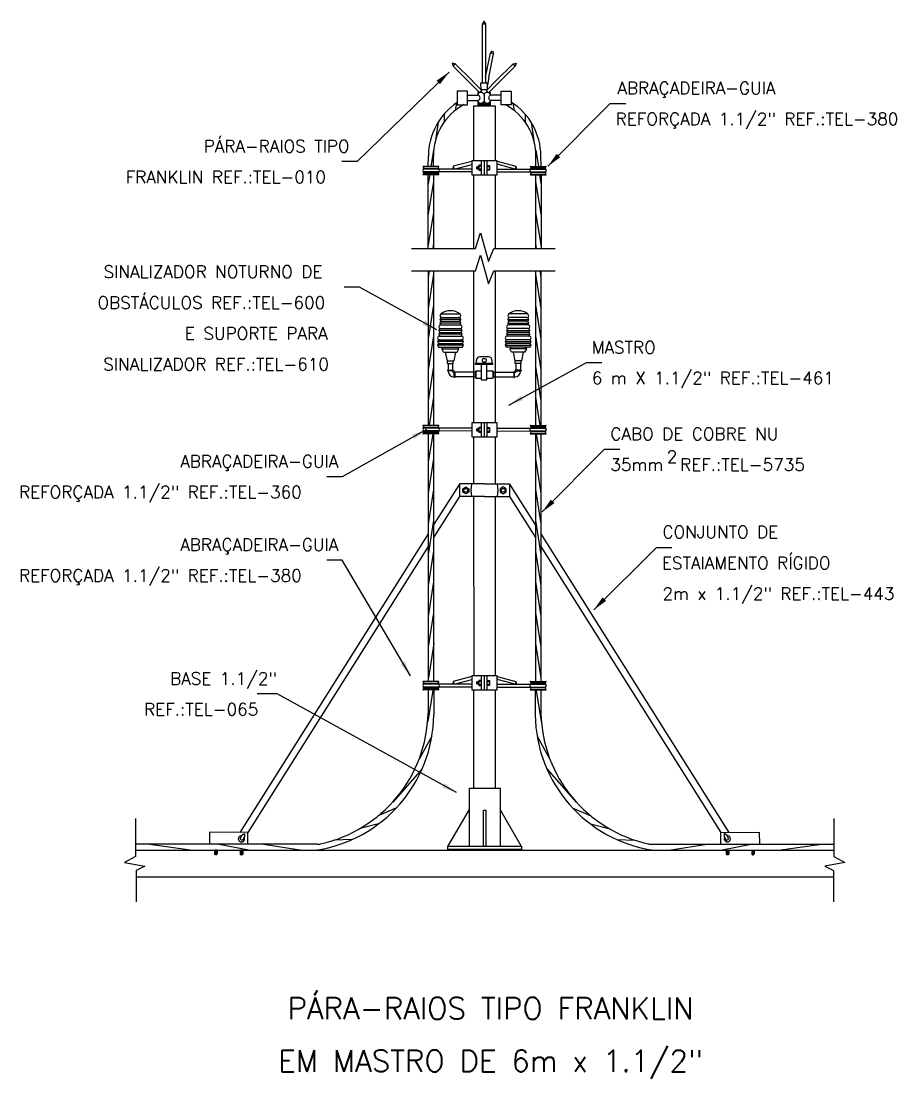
# Model space of a CAD drawing. Header units: millimetres. Extents: x -5855 to -5840.8, y -4660.7 to -4643.5.
import ezdxf
from ezdxf.enums import TextEntityAlignment as Align

# ---------------------------------------------------------------- set-up
doc = ezdxf.new("R2010")
doc.units = ezdxf.units.MM
doc.header["$LTSCALE"] = 10
doc.layers.add('Termotécnica', color=7, linetype='Continuous')
doc.styles.add('r140', font='romans.shx')
doc.styles.add('r80', font='romans.shx')

# ---------------------------------------------------------------- blocks, each defined once
blk = doc.blocks.new('*X6')
at = {"color": 0}
for p, q in [((221.636, 187.654), (221.658, 187.654)), ((221.636, 187.617), (221.696, 187.617)), ((221.636, 187.579), (221.76, 187.579)), ((221.636, 187.542), (222.576, 187.542)), ((221.636, 187.504), (222.576, 187.504)), ((221.636, 187.467), (222.576, 187.467)), ((221.636, 187.429), (222.576, 187.429)), ((221.636, 187.392), (222.576, 187.392)), ((221.969, 187.579), (222.25, 187.579)), ((222.033, 187.617), (222.187, 187.617)), ((222.072, 187.654), (222.148, 187.654)), ((222.099, 187.692), (222.121, 187.692)), ((222.46, 187.579), (222.576, 187.579)), ((222.523, 187.617), (222.576, 187.617)), ((222.562, 187.654), (222.576, 187.654))]:
    blk.add_line(p, q, dxfattribs=at)
blk = doc.blocks.new('*X3')
at = {"color": 0, "linetype": 'ByBlock'}
for p, q in [((387.028, 152.597), (387.028, 152.67)), ((387.041, 152.597), (387.041, 152.67)), ((387.053, 152.597), (387.053, 152.67)), ((387.066, 152.597), (387.066, 152.67)), ((387.078, 152.597), (387.078, 152.67))]:
    blk.add_line(p, q, dxfattribs=at)
blk = doc.blocks.new('*X2')
at = {"color": 0, "linetype": 'ByBlock'}
for p, q in [((387.028, 152.597), (387.028, 152.67)), ((387.041, 152.597), (387.041, 152.67)), ((387.053, 152.597), (387.053, 152.67)), ((387.066, 152.597), (387.066, 152.67)), ((387.078, 152.597), (387.078, 152.67))]:
    blk.add_line(p, q, dxfattribs=at)
blk = doc.blocks.new('*X1')
at = {"color": 0, "linetype": 'ByBlock'}
for p, q in [((387.028, 152.597), (387.028, 152.67)), ((387.041, 152.597), (387.041, 152.67)), ((387.053, 152.597), (387.053, 152.67)), ((387.066, 152.597), (387.066, 152.67)), ((387.078, 152.597), (387.078, 152.67))]:
    blk.add_line(p, q, dxfattribs=at)
blk = doc.blocks.new('*X8')
at = {"color": 0}
for p, q in [((181.767, 175.738), (181.784, 175.755)), ((181.768, 175.757), (181.773, 175.762)), ((181.767, 175.72), (181.785, 175.738)), ((181.767, 175.703), (181.786, 175.722)), ((181.775, 175.693), (181.785, 175.703))]:
    blk.add_line(p, q, dxfattribs=at)
blk = doc.blocks.new('*X7')
at = {"color": 0}
for p, q in [((181.767, 175.738), (181.784, 175.755)), ((181.768, 175.757), (181.773, 175.762)), ((181.767, 175.72), (181.785, 175.738)), ((181.767, 175.703), (181.786, 175.722)), ((181.775, 175.693), (181.785, 175.703))]:
    blk.add_line(p, q, dxfattribs=at)
blk = doc.blocks.new('*X5')
at = {"color": 0}
for p, q in [((181.767, 175.738), (181.784, 175.755)), ((181.768, 175.757), (181.773, 175.762)), ((181.767, 175.72), (181.785, 175.738)), ((181.767, 175.703), (181.786, 175.722)), ((181.775, 175.693), (181.785, 175.703))]:
    blk.add_line(p, q, dxfattribs=at)
blk = doc.blocks.new('*X4')
at = {"color": 0}
for p, q in [((181.767, 175.738), (181.784, 175.755)), ((181.768, 175.757), (181.773, 175.762)), ((181.767, 175.72), (181.785, 175.738)), ((181.767, 175.703), (181.786, 175.722)), ((181.775, 175.693), (181.785, 175.703))]:
    blk.add_line(p, q, dxfattribs=at)

msp = doc.modelspace()

# ---------------------------------------------------------------- linework, layer by layer
at = {"layer": 'Termotécnica', "color": 2}
for p, q in [((-5847.552, -4644.506), (-5847.552, -4643.548)), ((-5847.5, -4644.506), (-5847.5, -4643.548)), ((-5847.502, -4644.415), (-5847.425, -4644.023)), ((-5847.45, -4644.419), (-5847.374, -4644.033)), ((-5847.753, -4644.511), (-5848.031, -4644.234)), ((-5847.712, -4644.479), (-5847.994, -4644.197)), ((-5847.341, -4644.479), (-5847.058, -4644.197)), ((-5847.3, -4644.511), (-5847.022, -4644.233)), ((-5848.095, -4644.33), (-5849.583, -4645.781)), ((-5847.753, -4644.511), (-5847.606, -4644.658)), ((-5847.57, -4644.621), (-5847.718, -4644.474)), ((-5847.577, -4644.61), (-5847.578, -4644.506)), ((-5847.578, -4644.506), (-5847.474, -4644.506)), ((-5847.483, -4644.621), (-5847.335, -4644.473)), ((-5847.45, -4644.419), (-5847.474, -4644.545)), ((-5847.474, -4644.61), (-5847.474, -4644.506)), ((-5847.3, -4644.511), (-5847.446, -4644.658)), ((-5847.796, -4644.702), (-5847.629, -4644.702)), ((-5847.615, -4644.649), (-5847.629, -4644.661)), ((-5847.629, -4644.661), (-5847.629, -4644.702)), ((-5847.577, -4644.61), (-5847.474, -4644.61)), ((-5847.528, -4644.691), (-5847.528, -4644.801)), ((-5847.437, -4644.649), (-5847.426, -4644.661)), ((-5847.426, -4644.661), (-5847.426, -4644.702)), ((-5847.252, -4644.702), (-5847.419, -4644.702)), ((-5847.796, -4644.793), (-5847.628, -4644.793)), ((-5847.629, -4644.794), (-5847.629, -4644.801)), ((-5847.629, -4644.833), (-5847.629, -4644.834)), ((-5847.625, -4644.872), (-5847.625, -4644.807)), ((-5847.431, -4644.872), (-5847.625, -4644.872)), ((-5847.431, -4644.81), (-5847.431, -4644.872)), ((-5847.426, -4644.802), (-5847.426, -4644.802)), ((-5847.252, -4644.793), (-5847.42, -4644.793)), ((-5846.493, -4645.858), (-5845.48, -4644.841)), ((-5845.48, -4644.841), (-5845.23, -4644.841)), ((-5849.583, -4645.781), (-5849.833, -4645.781)), ((-5848.433, -4645.86), (-5848.43, -4645.69)), ((-5848.348, -4645.86), (-5848.347, -4645.702)), ((-5847.727, -4645.77), (-5847.727, -4645.995)), ((-5847.57, -4645.994), (-5847.57, -4645.77)), ((-5847.525, -4645.77), (-5847.525, -4645.994)), ((-5847.525, -4645.77), (-5847.525, -4645.994)), ((-5847.48, -4645.77), (-5847.48, -4645.994)), ((-5847.314, -4645.994), (-5847.314, -4645.77)), ((-5846.688, -4645.86), (-5846.688, -4645.702)), ((-5846.602, -4645.86), (-5846.605, -4645.69)), ((-5848.263, -4645.86), (-5848.515, -4645.86)), ((-5848.515, -4645.891), (-5848.263, -4645.891)), ((-5848.501, -4645.904), (-5848.515, -4645.891)), ((-5848.501, -4645.949), (-5848.515, -4645.963)), ((-5848.277, -4645.905), (-5848.5, -4645.904)), ((-5848.277, -4645.949), (-5848.5, -4645.949)), ((-5848.277, -4645.905), (-5848.263, -4645.891)), ((-5848.277, -4645.949), (-5848.263, -4645.963)), ((-5848.026, -4645.858), (-5848.014, -4645.902)), ((-5847.012, -4645.858), (-5847.024, -4645.902)), ((-5846.775, -4645.86), (-5846.524, -4645.86)), ((-5846.524, -4645.891), (-5846.775, -4645.891)), ((-5846.762, -4645.905), (-5846.775, -4645.891)), ((-5846.762, -4645.949), (-5846.775, -4645.963)), ((-5846.762, -4645.905), (-5846.539, -4645.905)), ((-5846.762, -4645.949), (-5846.539, -4645.949)), ((-5846.537, -4645.905), (-5846.524, -4645.891)), ((-5846.537, -4645.949), (-5846.524, -4645.963)), ((-5848.515, -4645.963), (-5848.263, -4645.963)), ((-5848.263, -4645.994), (-5848.515, -4645.994)), ((-5848.437, -4645.994), (-5848.437, -4647.191)), ((-5846.524, -4645.963), (-5846.775, -4645.963)), ((-5846.775, -4645.994), (-5846.524, -4645.994)), ((-5846.603, -4645.994), (-5846.603, -4647.191)), ((-5848.436, -4647.551), (-5848.436, -4650.061)), ((-5846.605, -4647.551), (-5846.605, -4650.061)), ((-5849.548, -4647.819), (-5849.798, -4647.819)), ((-5848.291, -4648.512), (-5849.548, -4647.819)), ((-5848.273, -4648.791), (-5847.873, -4648.791)), ((-5848.211, -4648.818), (-5848.183, -4648.791)), ((-5848.183, -4648.874), (-5848.211, -4648.818)), ((-5848.211, -4648.818), (-5847.935, -4648.818)), ((-5848.183, -4648.874), (-5847.962, -4648.874)), ((-5848.156, -4648.874), (-5848.125, -4649.012)), ((-5847.99, -4648.874), (-5848.02, -4649.012)), ((-5847.935, -4648.818), (-5847.962, -4648.791)), ((-5847.962, -4648.874), (-5847.935, -4648.818)), ((-5846.774, -4648.791), (-5847.174, -4648.791)), ((-5847.112, -4648.818), (-5847.084, -4648.791)), ((-5847.084, -4648.874), (-5847.112, -4648.818)), ((-5846.836, -4648.818), (-5847.112, -4648.818)), ((-5846.864, -4648.874), (-5847.084, -4648.874)), ((-5847.057, -4648.874), (-5847.026, -4649.012)), ((-5846.891, -4648.874), (-5846.921, -4649.012)), ((-5846.836, -4648.818), (-5846.864, -4648.791)), ((-5846.864, -4648.874), (-5846.836, -4648.818)), ((-5848.125, -4649.012), (-5848.02, -4649.012)), ((-5848.12, -4649.056), (-5848.12, -4649.012)), ((-5848.026, -4649.056), (-5848.026, -4649.012)), ((-5847.652, -4649.054), (-5847.652, -4649.005)), ((-5847.453, -4648.949), (-5847.597, -4648.949)), ((-5847.398, -4649.054), (-5847.398, -4649.005)), ((-5847.126, -4649.733), (-5845.868, -4649.041)), ((-5846.921, -4649.012), (-5847.026, -4649.012)), ((-5847.021, -4649.056), (-5847.021, -4649.012)), ((-5846.927, -4649.056), (-5846.927, -4649.012)), ((-5845.868, -4649.041), (-5845.618, -4649.041)), ((-5848.12, -4649.056), (-5848.026, -4649.056)), ((-5848.12, -4649.166), (-5848.12, -4649.177)), ((-5848.12, -4649.166), (-5848.026, -4649.166)), ((-5848.026, -4649.177), (-5848.12, -4649.177)), ((-5848.109, -4649.056), (-5848.109, -4649.166)), ((-5848.109, -4649.177), (-5848.109, -4649.183)), ((-5848.037, -4649.056), (-5848.037, -4649.166)), ((-5848.037, -4649.183), (-5848.037, -4649.177)), ((-5848.026, -4649.166), (-5848.026, -4649.177)), ((-5848.02, -4649.199), (-5848.015, -4649.199)), ((-5848.004, -4649.188), (-5848.015, -4649.188)), ((-5848.015, -4649.282), (-5848.015, -4649.188)), ((-5848.004, -4649.188), (-5848.004, -4649.282)), ((-5847.673, -4649.199), (-5848.004, -4649.199)), ((-5847.673, -4649.188), (-5847.673, -4649.282)), ((-5847.673, -4649.188), (-5847.661, -4649.188)), ((-5847.666, -4649.07), (-5847.666, -4649.054)), ((-5847.384, -4649.054), (-5847.666, -4649.054)), ((-5847.384, -4649.07), (-5847.666, -4649.07)), ((-5847.661, -4649.177), (-5847.661, -4649.293)), ((-5847.661, -4649.177), (-5847.569, -4649.177)), ((-5847.569, -4649.321), (-5847.569, -4649.07)), ((-5847.481, -4649.321), (-5847.481, -4649.07)), ((-5847.481, -4649.177), (-5847.385, -4649.177)), ((-5847.385, -4649.177), (-5847.385, -4649.293)), ((-5847.385, -4649.188), (-5847.374, -4649.188)), ((-5847.384, -4649.07), (-5847.384, -4649.054)), ((-5847.374, -4649.188), (-5847.374, -4649.282)), ((-5847.374, -4649.199), (-5847.043, -4649.199)), ((-5847.043, -4649.188), (-5847.043, -4649.282)), ((-5847.043, -4649.188), (-5847.032, -4649.188)), ((-5847.032, -4649.282), (-5847.032, -4649.188)), ((-5847.026, -4649.199), (-5847.032, -4649.199)), ((-5846.927, -4649.056), (-5847.021, -4649.056)), ((-5846.927, -4649.166), (-5847.021, -4649.166)), ((-5847.021, -4649.166), (-5847.021, -4649.177)), ((-5847.021, -4649.177), (-5846.927, -4649.177)), ((-5847.01, -4649.056), (-5847.01, -4649.166)), ((-5847.01, -4649.183), (-5847.01, -4649.177)), ((-5846.938, -4649.056), (-5846.938, -4649.166)), ((-5846.938, -4649.177), (-5846.938, -4649.183)), ((-5846.927, -4649.166), (-5846.927, -4649.177)), ((-5848.02, -4649.271), (-5848.015, -4649.271)), ((-5848.004, -4649.282), (-5848.015, -4649.282)), ((-5847.673, -4649.271), (-5848.004, -4649.271)), ((-5847.673, -4649.282), (-5847.661, -4649.282)), ((-5847.661, -4649.293), (-5847.569, -4649.293)), ((-5847.569, -4649.321), (-5847.481, -4649.321)), ((-5847.481, -4649.293), (-5847.385, -4649.293)), ((-5847.385, -4649.282), (-5847.374, -4649.282)), ((-5847.374, -4649.271), (-5847.043, -4649.271)), ((-5847.043, -4649.282), (-5847.032, -4649.282)), ((-5847.026, -4649.271), (-5847.032, -4649.271)), ((-5848.263, -4650.061), (-5848.515, -4650.061)), ((-5847.727, -4650.019), (-5847.727, -4650.244)), ((-5847.57, -4650.244), (-5847.57, -4650.019)), ((-5847.525, -4650.019), (-5847.525, -4650.244)), ((-5847.525, -4650.019), (-5847.525, -4650.244)), ((-5847.48, -4650.019), (-5847.48, -4650.244)), ((-5847.314, -4650.244), (-5847.314, -4650.019)), ((-5846.775, -4650.061), (-5846.524, -4650.061)), ((-5848.461, -4650.125), (-5849.83, -4650.893)), ((-5848.515, -4650.092), (-5848.263, -4650.092)), ((-5848.501, -4650.105), (-5848.515, -4650.092)), ((-5848.501, -4650.15), (-5848.515, -4650.164)), ((-5848.515, -4650.164), (-5848.263, -4650.164)), ((-5848.263, -4650.195), (-5848.515, -4650.195)), ((-5848.277, -4650.106), (-5848.5, -4650.105)), ((-5848.277, -4650.15), (-5848.5, -4650.15)), ((-5848.436, -4650.195), (-5848.436, -4654.222)), ((-5848.345, -4650.195), (-5848.345, -4654.222)), ((-5848.277, -4650.106), (-5848.263, -4650.092)), ((-5848.277, -4650.15), (-5848.263, -4650.164)), ((-5846.762, -4650.106), (-5846.775, -4650.092)), ((-5846.524, -4650.092), (-5846.775, -4650.092)), ((-5846.762, -4650.15), (-5846.775, -4650.164)), ((-5846.524, -4650.164), (-5846.775, -4650.164)), ((-5846.775, -4650.195), (-5846.524, -4650.195)), ((-5846.762, -4650.106), (-5846.539, -4650.106)), ((-5846.762, -4650.15), (-5846.539, -4650.15)), ((-5846.696, -4650.195), (-5846.696, -4654.222)), ((-5846.605, -4650.195), (-5846.605, -4654.222)), ((-5846.537, -4650.106), (-5846.524, -4650.092)), ((-5846.537, -4650.15), (-5846.524, -4650.164)), ((-5846.585, -4651.464), (-5845.573, -4650.445)), ((-5845.573, -4650.445), (-5845.323, -4650.445)), ((-5849.83, -4650.893), (-5850.08, -4650.893)), ((-5845.749, -4653.051), (-5844.73, -4652.039)), ((-5844.73, -4652.039), (-5844.48, -4652.039)), ((-5849.83, -4652.245), (-5850.08, -4652.245)), ((-5848.722, -4654.119), (-5849.83, -4652.245)), ((-5847.727, -4654.123), (-5847.727, -4654.347)), ((-5847.57, -4654.347), (-5847.57, -4654.123)), ((-5847.525, -4654.123), (-5847.525, -4654.347)), ((-5847.525, -4654.123), (-5847.525, -4654.347)), ((-5847.48, -4654.123), (-5847.48, -4654.347)), ((-5847.314, -4654.347), (-5847.314, -4654.123)), ((-5848.263, -4654.212), (-5848.515, -4654.212)), ((-5848.515, -4654.244), (-5848.263, -4654.244)), ((-5848.501, -4654.257), (-5848.515, -4654.244)), ((-5848.501, -4654.302), (-5848.515, -4654.316)), ((-5848.515, -4654.316), (-5848.263, -4654.316)), ((-5848.263, -4654.347), (-5848.515, -4654.347)), ((-5848.277, -4654.257), (-5848.5, -4654.257)), ((-5848.277, -4654.302), (-5848.5, -4654.302)), ((-5848.435, -4654.357), (-5848.435, -4654.729)), ((-5848.344, -4654.357), (-5848.344, -4654.752)), ((-5848.277, -4654.257), (-5848.263, -4654.244)), ((-5848.277, -4654.302), (-5848.263, -4654.316)), ((-5848.026, -4654.211), (-5848.014, -4654.254)), ((-5847.012, -4654.211), (-5847.024, -4654.254)), ((-5846.775, -4654.212), (-5846.524, -4654.212)), ((-5846.762, -4654.257), (-5846.775, -4654.244)), ((-5846.524, -4654.244), (-5846.775, -4654.244)), ((-5846.762, -4654.302), (-5846.775, -4654.316)), ((-5846.524, -4654.316), (-5846.775, -4654.316)), ((-5846.775, -4654.347), (-5846.524, -4654.347)), ((-5846.762, -4654.257), (-5846.539, -4654.257)), ((-5846.762, -4654.302), (-5846.539, -4654.302)), ((-5846.697, -4654.357), (-5846.697, -4654.752)), ((-5846.606, -4654.357), (-5846.606, -4654.729)), ((-5846.537, -4654.257), (-5846.524, -4654.244)), ((-5846.537, -4654.302), (-5846.524, -4654.316)), ((-5850.881, -4654.414), (-5851.21, -4654.414)), ((-5847.976, -4656.014), (-5850.881, -4654.414)), ((-5847.537, -4656.889), (-5847.537, -4656.299)), ((-5847.537, -4656.299), (-5847.497, -4656.299)), ((-5847.497, -4656.299), (-5847.497, -4656.889)), ((-5846.92, -4656.889), (-5848.114, -4656.889))]:
    msp.add_line(p, q, dxfattribs=at)
at = {"layer": 'Termotécnica', "color": 1}
for p, q in [((-5847.976, -4644.834), (-5847.995, -4644.953)), ((-5847.059, -4644.834), (-5847.04, -4644.953)), ((-5848.176, -4645.013), (-5848.176, -4645.144)), ((-5846.859, -4645.013), (-5846.859, -4645.144)), ((-5848.271, -4645.142), (-5848.316, -4645.441)), ((-5846.764, -4645.142), (-5846.72, -4645.441)), ((-5848.346, -4645.598), (-5848.389, -4645.86)), ((-5846.689, -4645.598), (-5846.646, -4645.86)), ((-5848.263, -4645.864), (-5848.515, -4645.864)), ((-5847.643, -4645.867), (-5847.618, -4645.867)), ((-5847.643, -4645.899), (-5847.643, -4645.867)), ((-5847.611, -4645.867), (-5847.643, -4645.867)), ((-5847.643, -4645.867), (-5847.643, -4645.899)), ((-5847.611, -4645.899), (-5847.643, -4645.899)), ((-5847.643, -4645.899), (-5847.611, -4645.899)), ((-5847.637, -4645.867), (-5847.637, -4645.899)), ((-5847.632, -4645.867), (-5847.632, -4645.899)), ((-5847.626, -4645.867), (-5847.626, -4645.899)), ((-5847.621, -4645.867), (-5847.621, -4645.899)), ((-5847.618, -4645.867), (-5847.611, -4645.867)), ((-5847.617, -4645.867), (-5847.617, -4645.899)), ((-5847.617, -4645.867), (-5847.617, -4645.899)), ((-5847.611, -4645.842), (-5847.611, -4645.922)), ((-5847.572, -4645.842), (-5847.611, -4645.842)), ((-5847.571, -4645.858), (-5847.611, -4645.858)), ((-5847.571, -4645.907), (-5847.611, -4645.907)), ((-5847.571, -4645.907), (-5847.611, -4645.907)), ((-5847.611, -4645.922), (-5847.571, -4645.922)), ((-5847.481, -4645.844), (-5847.439, -4645.844)), ((-5847.481, -4645.844), (-5847.439, -4645.844)), ((-5847.481, -4645.859), (-5847.439, -4645.859)), ((-5847.439, -4645.859), (-5847.481, -4645.859)), ((-5847.481, -4645.908), (-5847.439, -4645.908)), ((-5847.439, -4645.908), (-5847.481, -4645.908)), ((-5847.439, -4645.923), (-5847.481, -4645.923)), ((-5847.439, -4645.923), (-5847.481, -4645.923)), ((-5847.439, -4645.844), (-5847.439, -4645.923)), ((-5847.439, -4645.844), (-5847.439, -4645.923)), ((-5846.775, -4645.864), (-5846.524, -4645.864)), ((-5848.263, -4645.99), (-5848.515, -4645.99)), ((-5848.409, -4645.994), (-5848.437, -4646.165)), ((-5848.346, -4646.107), (-5848.437, -4646.664)), ((-5846.775, -4645.99), (-5846.524, -4645.99)), ((-5846.695, -4646.107), (-5846.603, -4646.664)), ((-5846.631, -4645.994), (-5846.603, -4646.165)), ((-5848.346, -4646.608), (-5848.437, -4647.163)), ((-5846.694, -4646.608), (-5846.603, -4647.163)), ((-5847.668, -4647.191), (-5847.583, -4646.937)), ((-5847.583, -4646.937), (-5847.456, -4647.403)), ((-5848.346, -4647.107), (-5848.36, -4647.191)), ((-5846.694, -4647.107), (-5846.681, -4647.191)), ((-5848.707, -4647.191), (-5847.668, -4647.191)), ((-5847.668, -4647.551), (-5847.583, -4647.297)), ((-5847.583, -4647.297), (-5847.456, -4647.763)), ((-5847.456, -4647.403), (-5847.371, -4647.191)), ((-5847.371, -4647.191), (-5846.374, -4647.191)), ((-5848.707, -4647.551), (-5847.668, -4647.551)), ((-5848.418, -4647.551), (-5848.436, -4647.662)), ((-5848.345, -4647.606), (-5848.436, -4648.162)), ((-5847.456, -4647.763), (-5847.371, -4647.551)), ((-5847.371, -4647.551), (-5846.374, -4647.551)), ((-5846.696, -4647.606), (-5846.605, -4648.162)), ((-5846.623, -4647.551), (-5846.605, -4647.662)), ((-5848.345, -4648.105), (-5848.436, -4648.661)), ((-5846.696, -4648.105), (-5846.605, -4648.661)), ((-5847.903, -4648.34), (-5848.243, -4648.34)), ((-5848.213, -4648.25), (-5847.933, -4648.25)), ((-5848.213, -4648.31), (-5847.933, -4648.31)), ((-5847.144, -4648.341), (-5846.804, -4648.341)), ((-5846.834, -4648.251), (-5847.114, -4648.251)), ((-5846.834, -4648.311), (-5847.114, -4648.311)), ((-5847.883, -4648.521), (-5848.263, -4648.521)), ((-5847.903, -4648.4), (-5848.243, -4648.4)), ((-5848.233, -4648.43), (-5847.913, -4648.43)), ((-5848.233, -4648.491), (-5847.913, -4648.491)), ((-5848.213, -4648.37), (-5847.933, -4648.37)), ((-5847.164, -4648.521), (-5846.784, -4648.521)), ((-5847.144, -4648.401), (-5846.804, -4648.401)), ((-5846.814, -4648.431), (-5847.134, -4648.431)), ((-5846.814, -4648.491), (-5847.134, -4648.491)), ((-5846.834, -4648.371), (-5847.114, -4648.371)), ((-5848.345, -4648.605), (-5848.436, -4649.16)), ((-5847.863, -4648.701), (-5848.283, -4648.701)), ((-5847.883, -4648.581), (-5848.263, -4648.581)), ((-5848.253, -4648.611), (-5847.893, -4648.611)), ((-5848.253, -4648.671), (-5847.893, -4648.671)), ((-5848.233, -4648.551), (-5847.913, -4648.551)), ((-5847.184, -4648.701), (-5846.764, -4648.701)), ((-5847.164, -4648.581), (-5846.784, -4648.581)), ((-5846.794, -4648.611), (-5847.154, -4648.611)), ((-5846.794, -4648.671), (-5847.154, -4648.671)), ((-5846.814, -4648.551), (-5847.134, -4648.551)), ((-5846.696, -4648.605), (-5846.605, -4649.16)), ((-5847.863, -4648.761), (-5848.283, -4648.761)), ((-5848.253, -4648.731), (-5847.893, -4648.731)), ((-5847.184, -4648.761), (-5846.764, -4648.761)), ((-5846.794, -4648.731), (-5847.154, -4648.731)), ((-5848.345, -4649.104), (-5848.436, -4649.659)), ((-5846.696, -4649.104), (-5846.605, -4649.659)), ((-5848.345, -4649.603), (-5848.42, -4650.061)), ((-5846.696, -4649.603), (-5846.621, -4650.061)), ((-5848.263, -4650.065), (-5848.515, -4650.065)), ((-5846.775, -4650.065), (-5846.524, -4650.065)), ((-5848.263, -4650.191), (-5848.515, -4650.191)), ((-5848.36, -4650.195), (-5848.436, -4650.658)), ((-5847.643, -4650.116), (-5847.618, -4650.116)), ((-5847.643, -4650.149), (-5847.643, -4650.116)), ((-5847.611, -4650.116), (-5847.643, -4650.116)), ((-5847.643, -4650.116), (-5847.643, -4650.149)), ((-5847.611, -4650.149), (-5847.643, -4650.149)), ((-5847.643, -4650.149), (-5847.611, -4650.149)), ((-5847.637, -4650.116), (-5847.637, -4650.149)), ((-5847.632, -4650.116), (-5847.632, -4650.149)), ((-5847.626, -4650.116), (-5847.626, -4650.149)), ((-5847.621, -4650.116), (-5847.621, -4650.149)), ((-5847.618, -4650.116), (-5847.611, -4650.116)), ((-5847.617, -4650.116), (-5847.617, -4650.149)), ((-5847.617, -4650.116), (-5847.617, -4650.149)), ((-5847.611, -4650.092), (-5847.611, -4650.172)), ((-5847.572, -4650.092), (-5847.611, -4650.092)), ((-5847.571, -4650.107), (-5847.611, -4650.107)), ((-5847.571, -4650.156), (-5847.611, -4650.156)), ((-5847.571, -4650.156), (-5847.611, -4650.156)), ((-5847.611, -4650.172), (-5847.571, -4650.172)), ((-5847.481, -4650.093), (-5847.439, -4650.093)), ((-5847.481, -4650.093), (-5847.439, -4650.093)), ((-5847.481, -4650.109), (-5847.439, -4650.109)), ((-5847.439, -4650.109), (-5847.481, -4650.109)), ((-5847.481, -4650.157), (-5847.439, -4650.157)), ((-5847.439, -4650.157), (-5847.481, -4650.157)), ((-5847.439, -4650.173), (-5847.481, -4650.173)), ((-5847.439, -4650.173), (-5847.481, -4650.173)), ((-5847.439, -4650.093), (-5847.439, -4650.173)), ((-5847.439, -4650.093), (-5847.439, -4650.173)), ((-5846.775, -4650.191), (-5846.524, -4650.191)), ((-5846.681, -4650.195), (-5846.605, -4650.658)), ((-5848.345, -4650.602), (-5848.436, -4651.157)), ((-5846.696, -4650.602), (-5846.605, -4651.157)), ((-5848.345, -4651.101), (-5848.436, -4651.656)), ((-5846.696, -4651.101), (-5846.605, -4651.656)), ((-5848.345, -4651.6), (-5848.436, -4652.156)), ((-5846.696, -4651.6), (-5846.605, -4652.156)), ((-5848.345, -4652.099), (-5848.436, -4652.655)), ((-5846.696, -4652.099), (-5846.605, -4652.655)), ((-5848.345, -4652.599), (-5848.436, -4653.154)), ((-5846.696, -4652.599), (-5846.605, -4653.154)), ((-5848.345, -4653.098), (-5848.436, -4653.653)), ((-5846.696, -4653.098), (-5846.605, -4653.653)), ((-5848.34, -4653.597), (-5848.431, -4654.153)), ((-5846.696, -4653.597), (-5846.605, -4654.153)), ((-5848.263, -4654.217), (-5848.515, -4654.217)), ((-5848.263, -4654.343), (-5848.515, -4654.343)), ((-5848.359, -4654.357), (-5848.442, -4654.859)), ((-5847.643, -4654.219), (-5847.618, -4654.219)), ((-5847.643, -4654.252), (-5847.643, -4654.219)), ((-5847.611, -4654.219), (-5847.643, -4654.219)), ((-5847.643, -4654.219), (-5847.643, -4654.252)), ((-5847.611, -4654.252), (-5847.643, -4654.252)), ((-5847.643, -4654.252), (-5847.611, -4654.252)), ((-5847.637, -4654.219), (-5847.637, -4654.252)), ((-5847.632, -4654.219), (-5847.632, -4654.252)), ((-5847.626, -4654.219), (-5847.626, -4654.252)), ((-5847.621, -4654.219), (-5847.621, -4654.252)), ((-5847.618, -4654.219), (-5847.611, -4654.219)), ((-5847.617, -4654.22), (-5847.617, -4654.252)), ((-5847.617, -4654.22), (-5847.617, -4654.252)), ((-5847.611, -4654.195), (-5847.611, -4654.275)), ((-5847.572, -4654.195), (-5847.611, -4654.195)), ((-5847.571, -4654.211), (-5847.611, -4654.211)), ((-5847.571, -4654.26), (-5847.611, -4654.26)), ((-5847.571, -4654.26), (-5847.611, -4654.26)), ((-5847.611, -4654.275), (-5847.571, -4654.275)), ((-5847.481, -4654.196), (-5847.439, -4654.196)), ((-5847.481, -4654.196), (-5847.439, -4654.196)), ((-5847.481, -4654.212), (-5847.439, -4654.212)), ((-5847.439, -4654.212), (-5847.481, -4654.212)), ((-5847.481, -4654.26), (-5847.439, -4654.26)), ((-5847.439, -4654.26), (-5847.481, -4654.26)), ((-5847.439, -4654.276), (-5847.481, -4654.276)), ((-5847.439, -4654.276), (-5847.481, -4654.276)), ((-5847.439, -4654.196), (-5847.439, -4654.276)), ((-5847.439, -4654.196), (-5847.439, -4654.276)), ((-5846.775, -4654.217), (-5846.524, -4654.217)), ((-5846.775, -4654.343), (-5846.524, -4654.343)), ((-5846.682, -4654.357), (-5846.6, -4654.859)), ((-5853.181, -4656.432), (-5853.181, -4657.053)), ((-5841.853, -4656.432), (-5841.853, -4657.053)), ((-5851.485, -4656.763), (-5851.454, -4656.706)), ((-5851.411, -4656.729), (-5851.444, -4656.787)), ((-5843.633, -4656.729), (-5843.6, -4656.787)), ((-5843.558, -4656.763), (-5843.59, -4656.706)), ((-5852.293, -4656.948), (-5852.987, -4656.853)), ((-5851.35, -4656.948), (-5851.849, -4656.853)), ((-5850.514, -4656.948), (-5851.137, -4656.853)), ((-5844.53, -4656.948), (-5843.907, -4656.853)), ((-5843.693, -4656.948), (-5843.195, -4656.853)), ((-5842.75, -4656.948), (-5842.057, -4656.853)), ((-5853.181, -4657.053), (-5853.36, -4657.149)), ((-5851.898, -4656.948), (-5851.898, -4657.01)), ((-5851.893, -4656.948), (-5851.893, -4657.01)), ((-5851.885, -4656.953), (-5851.888, -4656.948)), ((-5851.888, -4656.959), (-5851.885, -4656.953)), ((-5851.886, -4656.965), (-5851.888, -4656.959)), ((-5851.888, -4656.969), (-5851.886, -4656.965)), ((-5851.885, -4656.975), (-5851.888, -4656.969)), ((-5851.888, -4656.979), (-5851.885, -4656.975)), ((-5851.884, -4656.985), (-5851.888, -4656.979)), ((-5851.888, -4656.99), (-5851.884, -4656.985)), ((-5851.884, -4656.996), (-5851.888, -4656.99)), ((-5851.888, -4657), (-5851.884, -4656.996)), ((-5851.885, -4657.006), (-5851.888, -4657)), ((-5851.888, -4657.01), (-5851.885, -4657.006)), ((-5851.882, -4657.017), (-5851.888, -4657.01)), ((-5851.866, -4656.948), (-5851.887, -4656.948)), ((-5851.877, -4657.021), (-5851.882, -4657.017)), ((-5851.877, -4657.021), (-5851.872, -4657.017)), ((-5851.867, -4657.01), (-5851.872, -4657.017)), ((-5851.867, -4656.98), (-5851.87, -4656.985)), ((-5851.87, -4656.985), (-5851.867, -4656.99)), ((-5851.867, -4656.99), (-5851.87, -4656.996)), ((-5851.87, -4656.996), (-5851.867, -4657)), ((-5851.867, -4657), (-5851.87, -4657.006)), ((-5851.87, -4657.006), (-5851.867, -4657.01)), ((-5851.867, -4656.948), (-5851.869, -4656.954)), ((-5851.869, -4656.954), (-5851.867, -4656.959)), ((-5851.867, -4656.959), (-5851.869, -4656.965)), ((-5851.869, -4656.965), (-5851.867, -4656.969)), ((-5851.867, -4656.969), (-5851.869, -4656.976)), ((-5851.869, -4656.976), (-5851.867, -4656.98)), ((-5851.864, -4656.948), (-5851.867, -4656.948)), ((-5851.862, -4656.948), (-5851.862, -4657.01)), ((-5851.857, -4656.948), (-5851.857, -4657.01)), ((-5851.484, -4656.949), (-5851.484, -4657.011)), ((-5851.479, -4656.949), (-5851.479, -4657.011)), ((-5851.474, -4656.99), (-5851.47, -4656.986)), ((-5851.47, -4656.997), (-5851.474, -4656.99)), ((-5851.474, -4657.001), (-5851.47, -4656.997)), ((-5851.471, -4657.007), (-5851.474, -4657.001)), ((-5851.474, -4657.011), (-5851.471, -4657.007)), ((-5851.468, -4657.018), (-5851.474, -4657.011)), ((-5851.452, -4656.949), (-5851.473, -4656.949)), ((-5851.471, -4656.954), (-5851.473, -4656.949)), ((-5851.473, -4656.959), (-5851.471, -4656.954)), ((-5851.472, -4656.966), (-5851.473, -4656.959)), ((-5851.473, -4656.97), (-5851.472, -4656.966)), ((-5851.471, -4656.975), (-5851.473, -4656.97)), ((-5851.473, -4656.98), (-5851.471, -4656.975)), ((-5851.47, -4656.986), (-5851.473, -4656.98)), ((-5851.463, -4657.021), (-5851.468, -4657.018)), ((-5851.463, -4657.021), (-5851.458, -4657.018)), ((-5851.453, -4657.011), (-5851.458, -4657.018)), ((-5851.452, -4657.001), (-5851.456, -4657.007)), ((-5851.456, -4657.007), (-5851.453, -4657.011)), ((-5851.453, -4656.949), (-5851.455, -4656.955)), ((-5851.455, -4656.955), (-5851.453, -4656.959)), ((-5851.453, -4656.959), (-5851.455, -4656.966)), ((-5851.455, -4656.966), (-5851.452, -4656.97)), ((-5851.452, -4656.97), (-5851.455, -4656.977)), ((-5851.455, -4656.977), (-5851.452, -4656.98)), ((-5851.452, -4656.98), (-5851.455, -4656.986)), ((-5851.455, -4656.986), (-5851.453, -4656.991)), ((-5851.453, -4656.991), (-5851.455, -4656.997)), ((-5851.455, -4656.997), (-5851.452, -4657.001)), ((-5851.45, -4656.949), (-5851.453, -4656.949)), ((-5851.448, -4656.949), (-5851.448, -4657.011)), ((-5851.442, -4656.949), (-5851.442, -4657.011)), ((-5843.602, -4656.949), (-5843.601, -4657.011)), ((-5843.596, -4656.949), (-5843.596, -4657.011)), ((-5843.594, -4656.949), (-5843.591, -4656.949)), ((-5843.592, -4656.949), (-5843.571, -4656.949)), ((-5843.589, -4656.966), (-5843.592, -4656.97)), ((-5843.592, -4656.97), (-5843.589, -4656.977)), ((-5843.589, -4656.977), (-5843.592, -4656.98)), ((-5843.592, -4656.98), (-5843.588, -4656.986)), ((-5843.588, -4656.997), (-5843.592, -4657.001)), ((-5843.592, -4657.001), (-5843.588, -4657.007)), ((-5843.591, -4656.949), (-5843.589, -4656.955)), ((-5843.589, -4656.955), (-5843.591, -4656.959)), ((-5843.591, -4656.959), (-5843.589, -4656.966)), ((-5843.588, -4656.986), (-5843.591, -4656.991)), ((-5843.591, -4656.991), (-5843.588, -4656.997)), ((-5843.588, -4657.007), (-5843.591, -4657.011)), ((-5843.591, -4657.011), (-5843.586, -4657.018)), ((-5843.581, -4657.021), (-5843.586, -4657.018)), ((-5843.581, -4657.021), (-5843.576, -4657.018)), ((-5843.576, -4657.018), (-5843.57, -4657.011)), ((-5843.574, -4656.986), (-5843.57, -4656.98)), ((-5843.57, -4656.99), (-5843.574, -4656.986)), ((-5843.574, -4656.997), (-5843.57, -4656.99)), ((-5843.57, -4657.001), (-5843.574, -4656.997)), ((-5843.573, -4656.954), (-5843.57, -4656.949)), ((-5843.57, -4656.959), (-5843.573, -4656.954)), ((-5843.573, -4656.975), (-5843.57, -4656.97)), ((-5843.57, -4656.98), (-5843.573, -4656.975)), ((-5843.573, -4657.007), (-5843.57, -4657.001)), ((-5843.57, -4657.011), (-5843.573, -4657.007)), ((-5843.572, -4656.966), (-5843.57, -4656.959)), ((-5843.57, -4656.97), (-5843.572, -4656.966)), ((-5843.565, -4656.949), (-5843.565, -4657.011)), ((-5843.56, -4656.949), (-5843.56, -4657.011)), ((-5843.187, -4656.948), (-5843.187, -4657.01)), ((-5843.182, -4656.948), (-5843.182, -4657.01)), ((-5843.18, -4656.948), (-5843.177, -4656.948)), ((-5843.177, -4656.948), (-5843.157, -4656.948)), ((-5843.177, -4656.948), (-5843.175, -4656.954)), ((-5843.175, -4656.954), (-5843.177, -4656.959)), ((-5843.177, -4656.959), (-5843.175, -4656.965)), ((-5843.175, -4656.965), (-5843.177, -4656.969)), ((-5843.177, -4656.969), (-5843.175, -4656.976)), ((-5843.175, -4656.976), (-5843.177, -4656.98)), ((-5843.177, -4656.98), (-5843.174, -4656.985)), ((-5843.174, -4656.985), (-5843.177, -4656.99)), ((-5843.177, -4656.99), (-5843.174, -4656.996)), ((-5843.174, -4656.996), (-5843.177, -4657)), ((-5843.177, -4657), (-5843.174, -4657.006)), ((-5843.174, -4657.006), (-5843.177, -4657.01)), ((-5843.177, -4657.01), (-5843.172, -4657.017)), ((-5843.167, -4657.021), (-5843.172, -4657.017)), ((-5843.167, -4657.021), (-5843.162, -4657.017)), ((-5843.162, -4657.017), (-5843.156, -4657.01)), ((-5843.159, -4656.953), (-5843.156, -4656.948)), ((-5843.156, -4656.959), (-5843.159, -4656.953)), ((-5843.159, -4656.975), (-5843.156, -4656.969)), ((-5843.156, -4656.979), (-5843.159, -4656.975)), ((-5843.159, -4656.985), (-5843.156, -4656.979)), ((-5843.156, -4656.99), (-5843.159, -4656.985)), ((-5843.159, -4656.996), (-5843.156, -4656.99)), ((-5843.156, -4657), (-5843.159, -4656.996)), ((-5843.159, -4657.006), (-5843.156, -4657)), ((-5843.156, -4657.01), (-5843.159, -4657.006)), ((-5843.158, -4656.965), (-5843.156, -4656.959)), ((-5843.156, -4656.969), (-5843.158, -4656.965)), ((-5843.151, -4656.948), (-5843.151, -4657.01)), ((-5843.146, -4656.948), (-5843.146, -4657.01)), ((-5841.853, -4657.053), (-5841.674, -4657.149)), ((-5853.36, -4657.149), (-5853.031, -4657.205)), ((-5853.031, -4657.205), (-5853.172, -4657.28)), ((-5841.674, -4657.149), (-5842.002, -4657.205)), ((-5842.002, -4657.205), (-5841.862, -4657.28)), ((-5853.172, -4657.28), (-5853.172, -4657.787)), ((-5841.862, -4657.28), (-5841.862, -4657.787))]:
    msp.add_line(p, q, dxfattribs=at)
at = {"layer": 'Termotécnica', "color": 3, "linetype": 'ByBlock'}
for p, q in [((-5847.698, -4644.878), (-5847.35, -4644.878)), ((-5847.698, -4644.878), (-5847.698, -4645.77)), ((-5847.35, -4644.878), (-5847.35, -4645.77)), ((-5847.698, -4645.995), (-5847.697, -4647.191)), ((-5847.35, -4645.994), (-5847.35, -4647.191)), ((-5847.697, -4647.551), (-5847.697, -4650.019)), ((-5847.349, -4647.551), (-5847.349, -4650.019)), ((-5847.697, -4650.244), (-5847.697, -4651.008)), ((-5847.349, -4650.244), (-5847.349, -4651.008)), ((-5847.697, -4651.212), (-5847.696, -4654.121)), ((-5847.349, -4651.212), (-5847.349, -4654.121)), ((-5847.698, -4654.345), (-5847.698, -4655.941)), ((-5847.347, -4654.345), (-5847.347, -4655.941))]:
    msp.add_line(p, q, dxfattribs=at)
at = {"layer": 'Termotécnica', "color": 3}
for p, q in [((-5847.727, -4645.778), (-5848.026, -4645.858)), ((-5847.653, -4645.77), (-5847.727, -4645.77)), ((-5847.525, -4645.77), (-5847.662, -4645.77)), ((-5847.374, -4645.77), (-5847.525, -4645.77)), ((-5847.314, -4645.77), (-5847.374, -4645.77)), ((-5847.314, -4645.777), (-5847.012, -4645.858)), ((-5847.727, -4645.905), (-5848.277, -4645.905)), ((-5847.727, -4645.95), (-5848.277, -4645.949)), ((-5848.014, -4645.902), (-5847.727, -4645.827)), ((-5847.024, -4645.902), (-5847.314, -4645.826)), ((-5847.314, -4645.905), (-5846.762, -4645.905)), ((-5847.314, -4645.95), (-5846.762, -4645.949)), ((-5847.727, -4645.995), (-5847.653, -4645.995)), ((-5847.662, -4645.995), (-5847.525, -4645.994)), ((-5847.525, -4645.994), (-5847.374, -4645.994)), ((-5847.374, -4645.994), (-5847.314, -4645.994)), ((-5847.653, -4650.019), (-5847.727, -4650.019)), ((-5847.525, -4650.019), (-5847.662, -4650.019)), ((-5847.374, -4650.019), (-5847.525, -4650.019)), ((-5847.314, -4650.019), (-5847.374, -4650.019)), ((-5847.727, -4650.106), (-5848.277, -4650.106)), ((-5847.727, -4650.151), (-5848.277, -4650.15)), ((-5847.727, -4650.244), (-5847.653, -4650.244)), ((-5847.662, -4650.244), (-5847.525, -4650.244)), ((-5847.525, -4650.244), (-5847.374, -4650.244)), ((-5847.374, -4650.244), (-5847.314, -4650.244)), ((-5847.314, -4650.106), (-5846.762, -4650.106)), ((-5847.314, -4650.151), (-5846.762, -4650.15)), ((-5847.927, -4651.011), (-5848.345, -4651.674)), ((-5847.927, -4651.008), (-5847.926, -4651.212)), ((-5847.521, -4651.008), (-5847.927, -4651.008)), ((-5847.521, -4651.008), (-5847.115, -4651.008)), ((-5847.115, -4651.008), (-5847.115, -4651.212)), ((-5847.115, -4651.011), (-5846.696, -4651.675)), ((-5847.926, -4651.212), (-5848.345, -4651.876)), ((-5847.521, -4651.212), (-5847.926, -4651.212)), ((-5847.521, -4651.212), (-5847.115, -4651.212)), ((-5847.115, -4651.212), (-5846.696, -4651.877)), ((-5848.436, -4651.819), (-5851.486, -4656.659)), ((-5846.605, -4651.82), (-5843.558, -4656.659)), ((-5848.436, -4652.021), (-5851.359, -4656.659)), ((-5846.605, -4652.022), (-5843.685, -4656.659)), ((-5847.727, -4654.13), (-5848.026, -4654.211)), ((-5848.014, -4654.254), (-5847.727, -4654.18)), ((-5847.653, -4654.123), (-5847.727, -4654.123)), ((-5847.525, -4654.123), (-5847.662, -4654.123)), ((-5847.374, -4654.123), (-5847.525, -4654.123)), ((-5847.314, -4654.123), (-5847.374, -4654.123)), ((-5847.314, -4654.13), (-5847.012, -4654.211)), ((-5847.024, -4654.254), (-5847.314, -4654.179)), ((-5847.727, -4654.257), (-5848.277, -4654.257)), ((-5847.727, -4654.302), (-5848.277, -4654.302)), ((-5847.727, -4654.347), (-5847.653, -4654.347)), ((-5847.662, -4654.347), (-5847.525, -4654.347)), ((-5847.525, -4654.347), (-5847.374, -4654.347)), ((-5847.374, -4654.347), (-5847.314, -4654.347)), ((-5847.314, -4654.257), (-5846.762, -4654.257)), ((-5847.314, -4654.302), (-5846.762, -4654.302)), ((-5847.766, -4656.041), (-5847.766, -4655.941)), ((-5847.766, -4655.941), (-5847.268, -4655.941)), ((-5847.766, -4656.887), (-5847.766, -4656.041)), ((-5847.268, -4655.941), (-5847.268, -4656.041)), ((-5847.268, -4656.041), (-5847.268, -4656.887)), ((-5848.114, -4656.889), (-5847.766, -4656.29)), ((-5846.92, -4656.887), (-5847.268, -4656.289)), ((-5851.98, -4656.658), (-5851.981, -4656.853)), ((-5851.359, -4656.659), (-5851.98, -4656.658)), ((-5851.359, -4656.853), (-5851.359, -4656.659)), ((-5843.685, -4656.659), (-5843.064, -4656.658)), ((-5843.685, -4656.853), (-5843.685, -4656.659)), ((-5843.064, -4656.658), (-5843.063, -4656.853)), ((-5848.114, -4656.937), (-5848.114, -4656.889)), ((-5847.019, -4656.936), (-5848.114, -4656.937)), ((-5846.92, -4656.936), (-5847.019, -4656.936)), ((-5846.92, -4656.889), (-5846.92, -4656.936)), ((-5853.181, -4656.949), (-5841.853, -4656.948)), ((-5853.172, -4657.38), (-5841.862, -4657.378))]:
    msp.add_line(p, q, dxfattribs=at)
at = {"layer": 'Termotécnica', "color": 2, "linetype": 'ByBlock'}
for p, q in [((-5848.346, -4645.994), (-5848.346, -4647.191)), ((-5846.694, -4645.994), (-5846.694, -4647.191)), ((-5848.345, -4647.551), (-5848.345, -4650.061)), ((-5846.696, -4647.551), (-5846.696, -4650.061)), ((-5850.237, -4656.853), (-5853.181, -4656.853)), ((-5844.804, -4656.853), (-5841.853, -4656.853))]:
    msp.add_line(p, q, dxfattribs=at)
at = {"layer": 'Termotécnica', "color": 1, "linetype": 'ByBlock'}
for p, q in [((-5848.374, -4655.099), (-5848.581, -4655.473)), ((-5846.667, -4655.099), (-5846.46, -4655.473)), ((-5848.532, -4655.63), (-5849.009, -4656.169)), ((-5846.509, -4655.63), (-5846.032, -4656.169)), ((-5848.946, -4656.259), (-5849.233, -4656.384)), ((-5846.096, -4656.259), (-5845.808, -4656.384)), ((-5849.238, -4656.522), (-5849.537, -4656.597)), ((-5845.803, -4656.522), (-5845.504, -4656.597)), ((-5849.669, -4656.777), (-5849.962, -4656.788)), ((-5845.372, -4656.777), (-5845.079, -4656.788))]:
    msp.add_line(p, q, dxfattribs=at)
at = {"layer": 'Termotécnica', "color": 2}
for points in [[(-5847.5, -4643.55), (-5847.526, -4643.504), (-5847.553, -4643.55)], [(-5847.374, -4644.033), (-5847.425, -4644.023), (-5847.391, -4643.984)], [(-5848.031, -4644.234), (-5847.994, -4644.197), (-5848.044, -4644.184)], [(-5847.022, -4644.233), (-5847.058, -4644.197), (-5847.008, -4644.183)], [(-5847.962, -4644.641), (-5847.962, -4644.859), (-5847.796, -4644.859), (-5847.796, -4644.641)], [(-5847.086, -4644.641), (-5847.086, -4644.859), (-5847.252, -4644.859), (-5847.252, -4644.641)]]:
    msp.add_lwpolyline(points, close=True, dxfattribs=at)
for points in [[(-5847.577, -4644.61), (-5847.579, -4644.612)], [(-5847.473, -4644.611), (-5847.474, -4644.61)]]:
    msp.add_lwpolyline(points, dxfattribs=at)
at = {"layer": 'Termotécnica', "color": 1}
for points in [[(-5847.825, -4651.058), (-5847.777, -4651.086), (-5847.777, -4651.141), (-5847.824, -4651.168), (-5847.872, -4651.141), (-5847.872, -4651.086)], [(-5847.217, -4651.058), (-5847.264, -4651.086), (-5847.265, -4651.141), (-5847.217, -4651.168), (-5847.169, -4651.141), (-5847.169, -4651.086)]]:
    msp.add_lwpolyline(points, close=True, dxfattribs=at)
for points in [[(-5851.454, -4656.706), (-5851.454, -4656.706), (-5851.413, -4656.68)], [(-5851.413, -4656.68), (-5851.411, -4656.729)], [(-5843.631, -4656.68), (-5843.633, -4656.729)], [(-5843.59, -4656.706), (-5843.59, -4656.706), (-5843.631, -4656.68)]]:
    msp.add_lwpolyline(points, dxfattribs=at)
for centre, radius in [((-5847.523, -4649.005), 0.0318), ((-5847.825, -4651.113), 0.0304), ((-5847.217, -4651.113), 0.0304)]:
    msp.add_circle(centre, radius, dxfattribs=at)
at = {"layer": 'Termotécnica', "color": 2}
for centre, radius, start, end in [((-5847.579, -4644.715), 0.0546, 20.2254, 157.802), ((-5847.64, -4644.748), 0.047, 283.4549, 76.5451), ((-5847.599, -4644.629), 0.03, 255.3196, 16.1831), ((-5847.478, -4644.715), 0.0546, 20.2254, 157.802), ((-5847.454, -4644.629), 0.03, 163.834, 284.6975), ((-5847.408, -4644.748), 0.047, 103.4549, 256.5451), ((-5847.385, -4645.696), 1.045, 123.5364, 179.6938), ((-5847.418, -4645.682), 0.93, 117.57, 181.2075), ((-5847.578, -4644.777), 0.0562, 205.7803, 212.3471), ((-5847.578, -4644.777), 0.0562, 212.7906, 334.8777), ((-5847.477, -4644.777), 0.0562, 205.7803, 324.505), ((-5847.477, -4644.777), 0.0562, 324.8365, 334.8777), ((-5847.618, -4645.682), 0.93, 358.7925, 62.43), ((-5847.651, -4645.696), 1.045, 0.3062, 57.2827), ((-5848.498, -4645.927), 0.0225, 94.0698, 265.9132), ((-5848.516, -4645.862), 0.00251, 63.4264, 296.5565), ((-5848.516, -4645.878), 0.0136, 277.1165, 82.8665), ((-5848.274, -4645.927), 0.0226, 262.8665, 97.1165), ((-5848.261, -4645.878), 0.0136, 97.1165, 262.8665), ((-5848.262, -4645.862), 0.00251, 243.4264, 116.5565), ((-5846.765, -4645.927), 0.0226, 82.8835, 277.1335), ((-5846.776, -4645.862), 0.00251, 63.4435, 296.5736), ((-5846.777, -4645.878), 0.0136, 277.1335, 82.8835), ((-5846.54, -4645.927), 0.0225, 274.0868, 85.9302), ((-5846.522, -4645.878), 0.0136, 97.1335, 262.8835), ((-5846.523, -4645.862), 0.00251, 243.4435, 116.5736), ((-5848.516, -4645.992), 0.00251, 63.4264, 296.5565), ((-5848.516, -4645.976), 0.0136, 277.1165, 82.8665), ((-5848.261, -4645.976), 0.0136, 97.1165, 262.8665), ((-5848.262, -4645.992), 0.00251, 243.4264, 116.5565), ((-5846.776, -4645.992), 0.00251, 63.4435, 296.5736), ((-5846.777, -4645.976), 0.0136, 277.1335, 82.8835), ((-5846.522, -4645.976), 0.0136, 97.1335, 262.8835), ((-5846.523, -4645.992), 0.00251, 243.4435, 116.5736), ((-5847.597, -4649.005), 0.0552, 90, 180), ((-5847.453, -4649.005), 0.0552, 0, 90), ((-5848.02, -4649.183), 0.0884, 180, 270), ((-5848.02, -4649.183), 0.0166, 180, 270), ((-5847.026, -4649.183), 0.0884, 270, 0), ((-5847.026, -4649.183), 0.0166, 270, 0), ((-5848.516, -4650.063), 0.00251, 63.4264, 296.5565), ((-5848.516, -4650.079), 0.0136, 277.1165, 82.8665), ((-5848.261, -4650.079), 0.0136, 97.1165, 262.8665), ((-5848.262, -4650.063), 0.00251, 243.4264, 116.5565), ((-5846.776, -4650.063), 0.00251, 63.4435, 296.5736), ((-5846.777, -4650.079), 0.0136, 277.1335, 82.8835), ((-5846.522, -4650.079), 0.0136, 97.1335, 262.8835), ((-5846.523, -4650.063), 0.00251, 243.4435, 116.5736), ((-5848.498, -4650.128), 0.0225, 94.0698, 265.9132), ((-5848.516, -4650.193), 0.00251, 63.4264, 296.5565), ((-5848.516, -4650.177), 0.0136, 277.1165, 82.8665), ((-5848.274, -4650.128), 0.0226, 262.8665, 97.1165), ((-5848.261, -4650.177), 0.0136, 97.1165, 262.8665), ((-5848.262, -4650.193), 0.00251, 243.4264, 116.5565), ((-5846.765, -4650.128), 0.0226, 82.8835, 277.1335), ((-5846.776, -4650.193), 0.00251, 63.4435, 296.5736), ((-5846.777, -4650.177), 0.0136, 277.1335, 82.8835), ((-5846.54, -4650.128), 0.0225, 274.0868, 85.9302), ((-5846.522, -4650.177), 0.0136, 97.1335, 262.8835), ((-5846.523, -4650.193), 0.00251, 243.4435, 116.5736), ((-5848.498, -4654.28), 0.0225, 94.0698, 265.9132), ((-5848.516, -4654.215), 0.00251, 63.4264, 296.5565), ((-5848.516, -4654.345), 0.00251, 63.4264, 296.5565), ((-5848.516, -4654.23), 0.0136, 277.1165, 82.8665), ((-5848.516, -4654.329), 0.0136, 277.1165, 82.8665), ((-5848.274, -4654.28), 0.0226, 262.8665, 97.1165), ((-5848.261, -4654.23), 0.0136, 97.1165, 262.8665), ((-5848.261, -4654.329), 0.0136, 97.1165, 262.8665), ((-5848.262, -4654.215), 0.00251, 243.4264, 116.5565), ((-5848.262, -4654.345), 0.00251, 243.4264, 116.5565), ((-5846.765, -4654.28), 0.0226, 82.8835, 277.1335), ((-5846.776, -4654.215), 0.00251, 63.4435, 296.5736), ((-5846.776, -4654.345), 0.00251, 63.4435, 296.5736), ((-5846.777, -4654.23), 0.0136, 277.1335, 82.8835), ((-5846.777, -4654.329), 0.0136, 277.1335, 82.8835), ((-5846.54, -4654.28), 0.0225, 274.0868, 85.9302), ((-5846.522, -4654.23), 0.0136, 97.1335, 262.8835), ((-5846.522, -4654.329), 0.0136, 97.1335, 262.8835), ((-5846.523, -4654.215), 0.00251, 243.4435, 116.5736), ((-5846.523, -4654.345), 0.00251, 243.4435, 116.5736), ((-5850.585, -4654.731), 2.241, 278.3522, 359.458), ((-5850.653, -4654.679), 2.218, 282.3428, 358.7173), ((-5844.456, -4654.731), 2.241, 180.542, 261.6478), ((-5844.388, -4654.679), 2.218, 181.2827, 257.6572), ((-5850.237, -4656.577), 0.276, 270, 282.3428), ((-5844.804, -4656.577), 0.276, 257.6572, 270)]:
    msp.add_arc(centre, radius, start, end, dxfattribs=at)
at = {"layer": 'Termotécnica', "color": 1}
for centre, radius, start, end in [((-5848.062, -4645.868), 0.0378, 284.6814, 15.3772), ((-5846.976, -4645.868), 0.0378, 164.6228, 255.3186), ((-5848.213, -4648.28), 0.03, 90, 270), ((-5848.213, -4648.34), 0.03, 90, 270), ((-5848.073, -4648.449), 0.249, 50.2636, 129.3394), ((-5847.933, -4648.28), 0.03, 270, 90), ((-5847.933, -4648.34), 0.03, 270, 90), ((-5847.114, -4648.281), 0.03, 90, 270), ((-5847.114, -4648.341), 0.03, 90, 270), ((-5846.974, -4648.449), 0.249, 50.6606, 129.7364), ((-5846.834, -4648.281), 0.03, 270, 90), ((-5846.834, -4648.341), 0.03, 270, 90), ((-5848.233, -4648.46), 0.03, 90, 270), ((-5848.233, -4648.521), 0.03, 90, 270), ((-5848.213, -4648.4), 0.03, 90, 270), ((-5847.933, -4648.4), 0.03, 270, 90), ((-5847.913, -4648.46), 0.03, 270, 90), ((-5847.913, -4648.521), 0.03, 270, 90), ((-5847.134, -4648.461), 0.03, 90, 270), ((-5847.134, -4648.521), 0.03, 90, 270), ((-5847.114, -4648.401), 0.03, 90, 270), ((-5846.834, -4648.401), 0.03, 270, 90), ((-5846.814, -4648.461), 0.03, 270, 90), ((-5846.814, -4648.521), 0.03, 270, 90), ((-5848.253, -4648.641), 0.03, 90, 270), ((-5848.253, -4648.701), 0.03, 90, 270), ((-5848.233, -4648.581), 0.03, 90, 270), ((-5847.913, -4648.581), 0.03, 270, 90), ((-5847.893, -4648.641), 0.03, 270, 90), ((-5847.893, -4648.701), 0.03, 270, 90), ((-5847.154, -4648.641), 0.03, 90, 270), ((-5847.154, -4648.701), 0.03, 90, 270), ((-5847.134, -4648.581), 0.03, 90, 270), ((-5846.814, -4648.581), 0.03, 270, 90), ((-5846.794, -4648.641), 0.03, 270, 90), ((-5846.794, -4648.701), 0.03, 270, 90), ((-5848.253, -4648.761), 0.03, 90, 270), ((-5847.893, -4648.761), 0.03, 270, 90), ((-5847.154, -4648.761), 0.03, 90, 270), ((-5846.794, -4648.761), 0.03, 270, 90), ((-5848.062, -4654.221), 0.0378, 284.6814, 15.3772), ((-5846.976, -4654.221), 0.0378, 164.6228, 255.3186), ((-5851.463, -4656.763), 0.0509, 83.4187, 26.354), ((-5851.433, -4656.719), 0.0683, 219.4006, 260.8673), ((-5843.581, -4656.763), 0.0509, 153.646, 96.5813), ((-5843.611, -4656.719), 0.0683, 279.1327, 320.5994), ((-5851.881, -4657.008), 0.017, 186.5304, 250.7894), ((-5851.876, -4657.008), 0.017, 186.5304, 250.7894), ((-5851.879, -4657.008), 0.017, 289.0095, 353.2685), ((-5851.874, -4657.008), 0.017, 289.0095, 353.2685), ((-5851.467, -4657.009), 0.017, 186.5304, 250.7894), ((-5851.462, -4657.009), 0.017, 186.5304, 250.7894), ((-5851.465, -4657.009), 0.017, 289.0095, 353.2685), ((-5851.459, -4657.009), 0.017, 289.0095, 353.2685), ((-5843.585, -4657.009), 0.017, 186.7315, 250.9905), ((-5843.579, -4657.009), 0.017, 186.7315, 250.9905), ((-5843.582, -4657.009), 0.017, 289.2106, 353.4696), ((-5843.577, -4657.009), 0.017, 289.2106, 353.4696), ((-5843.17, -4657.008), 0.017, 186.7315, 250.9905), ((-5843.165, -4657.008), 0.017, 186.7315, 250.9905), ((-5843.168, -4657.008), 0.017, 289.2106, 353.4696), ((-5843.163, -4657.008), 0.017, 289.2106, 353.4696)]:
    msp.add_arc(centre, radius, start, end, dxfattribs=at)
at = {"layer": 'Termotécnica', "color": 3}
for centre, start, end in [((-5847.274, -4651.11), 167.3879, 192.6121), ((-5847.767, -4651.11), 347.3879, 12.6121)]:
    msp.add_arc(centre, 0.466, start, end, dxfattribs=at)
at = {"layer": 'Termotécnica', "color": 2}
for points in [[(-5848.298, -4644.469), (-5848.242, -4644.527), (-5848.095, -4644.33)], [(-5846.352, -4645.657), (-5846.294, -4645.713), (-5846.493, -4645.858)], [(-5846.934, -4649.58), (-5846.894, -4649.65), (-5847.126, -4649.733)], [(-5848.694, -4650.208), (-5848.655, -4650.278), (-5848.462, -4650.126)], [(-5846.444, -4651.263), (-5846.386, -4651.319), (-5846.585, -4651.464)], [(-5845.606, -4652.85), (-5845.549, -4652.907), (-5845.749, -4653.051)], [(-5848.81, -4653.889), (-5848.879, -4653.93), (-5848.722, -4654.119)], [(-5848.168, -4655.861), (-5848.207, -4655.931), (-5847.976, -4656.014)]]:
    msp.add_solid(points, dxfattribs=at)
at = {"layer": 'Termotécnica', "color": 1}
msp.add_solid([(-5848.483, -4648.358), (-5848.522, -4648.429), (-5848.291, -4648.512)], dxfattribs=at)

# ---------------------------------------------------------------- block references
at = {"layer": 'Termotécnica', "color": 2, "xscale": 0.207099770181194, "yscale": 0.2070997701812303, "zscale": 0.207099770181192, "rotation": 0.008515691776493313}
msp.add_blockref('*X6', (-5893.521, -4683.683), dxfattribs=at)
at = {"layer": 'Termotécnica', "color": 1}
for name, p, xscale, yscale, zscale, rotation in [('*X3', (-6021.482, -4714.47), 0.4491902475873303, 0.4491902475874667, 0.4491902475873346, 0.008515691800523245), ('*X2', (-6021.482, -4718.72), 0.4491902475873291, 0.4491902475874667, 0.4491902475873346, 0.008515690733238481), ('*X1', (-6021.482, -4722.823), 0.4491902475873303, 0.4491902475874667, 0.4491902475873346, 0.008515691800523245), ('*X8', (-5663.968, -4839.279), -1.035498850905951, 1.035498850905788, 1.03549885090596, 359.8994429510561), ('*X7', (-5663.553, -4839.28), -1.035498850905951, 1.035498850905788, 1.03549885090596, 359.8994429510561), ('*X5', (-6031.49, -4839.28), 1.035498850905951, 1.035498850905788, 1.03549885090596, 0.1005570489438864), ('*X4', (-6031.076, -4839.279), 1.035498850905961, 1.035498850905788, 1.03549885090596, 0.1005570499906214)]:
    msp.add_blockref(name, p, dxfattribs=dict(at, xscale=xscale, yscale=yscale, zscale=zscale, rotation=rotation))

# ---------------------------------------------------------------- texts
at = {"layer": 'Termotécnica', "color": 2, "style": 'r80'}
for s, p in [('ABRAÇADEIRA-GUIA', (-5845.365, -4644.69)), ('REFORÇADA 1.1/2" REF.:TEL-380', (-5845.393, -4645.19)), ('FRANKLIN REF.:TEL-010', (-5853.34, -4646.133)), ('SINALIZADOR NOTURNO DE', (-5853.698, -4647.669)), ('OBSTÁCULOS REF.:TEL-600', (-5853.798, -4648.169)), ('E SUPORTE PARA ', (-5852.38, -4648.669)), ('MASTRO ', (-5845.78, -4648.895)), ('SINALIZADOR REF.:TEL-610', (-5853.703, -4649.168)), ('6 m X 1.1/2" REF.:TEL-461', (-5845.78, -4649.39)), ('CABO DE COBRE NU', (-5845.479, -4650.298)), ('2', (-5844.564, -4650.667)), ('35mm  REF.:TEL-5735', (-5845.479, -4650.795)), ('REFORÇADA 1.1/2" REF.:TEL-360', (-5855.07, -4651.242)), ('CONJUNTO DE', (-5844.634, -4651.888)), ('ESTAIAMENTO RÍGIDO', (-5844.643, -4652.39)), ('REFORÇADA 1.1/2" REF.:TEL-380', (-5855.07, -4652.594)), ('2m x 1.1/2" REF.:TEL-443', (-5844.634, -4652.888)), ('REF.:TEL-065', (-5853.041, -4654.764))]:
    msp.add_text(s, height=0.2, dxfattribs=at).set_placement(p)
for s, p in [('PÁRA-RAIOS TIPO', (-5849.709, -4645.632)), ('ABRAÇADEIRA-GUIA ', (-5849.755, -4650.742)), ('ABRAÇADEIRA-GUIA ', (-5849.755, -4652.094)), ('BASE 1.1/2"', (-5850.888, -4654.265))]:
    msp.add_text(s, height=0.2, dxfattribs=at).set_placement(p, align=Align.RIGHT)
at = {"layer": 'Termotécnica', "color": 5, "style": 'r140'}
for s, p in [('PÁRA-RAIOS TIPO FRANKLIN', (-5847.423, -4659.793)), ('EM MASTRO DE 6m x 1.1/2"', (-5847.423, -4660.645))]:
    msp.add_text(s, height=0.35, dxfattribs=at).set_placement(p, align=Align.BOTTOM_CENTER)

doc.saveas('drawing.dxf')
